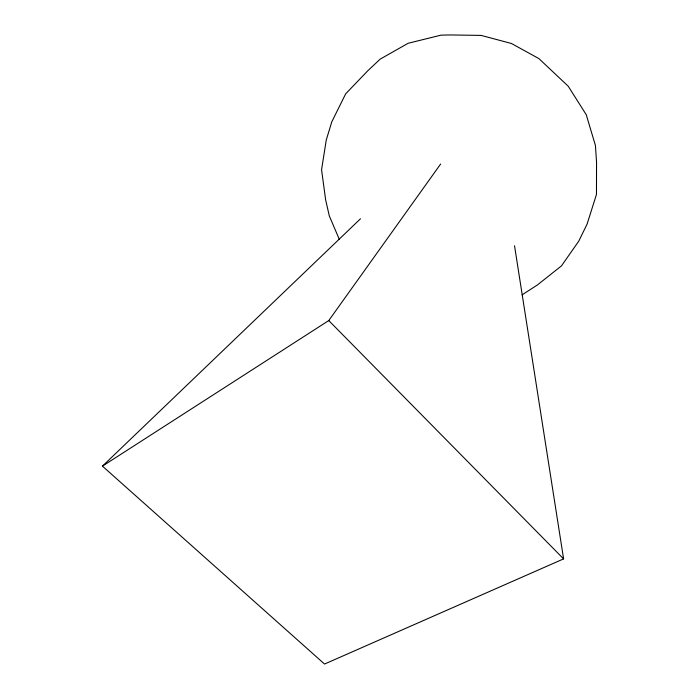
<?xml version="1.0" encoding="UTF-8"?>
<svg xmlns="http://www.w3.org/2000/svg" width="699" height="699" viewBox="0 0 699 699"><rect width="100%" height="100%" fill="white"/><g stroke="black" fill="none" stroke-linecap="round" stroke-linejoin="round"><path stroke-width="1.05" d="M514.525 245.742L563.595 558.885L324.537 664.05L102.456 466.137L328.766 320.561L440.632 164.02M102.456 466.137L360.501 218.761M522.153 294.812L537.514 284.886L561.463 265.891L578.763 241.146L587.081 224.108L596.474 194.409L596.544 162.185L595.426 145.488L586.26 114.732L568.226 86.213L538.868 58.576L511.415 43.478L481.122 35.404L450.401 34.95L440.99 35.151L408.155 43.268L380.16 59.135L368.024 70.538L345.673 93.841L331.815 121.783L326.267 139.957L321.566 169.77L325.673 200.028L329.316 215.965L339.312 239.355M328.766 320.561L563.595 558.885"/></g></svg>
